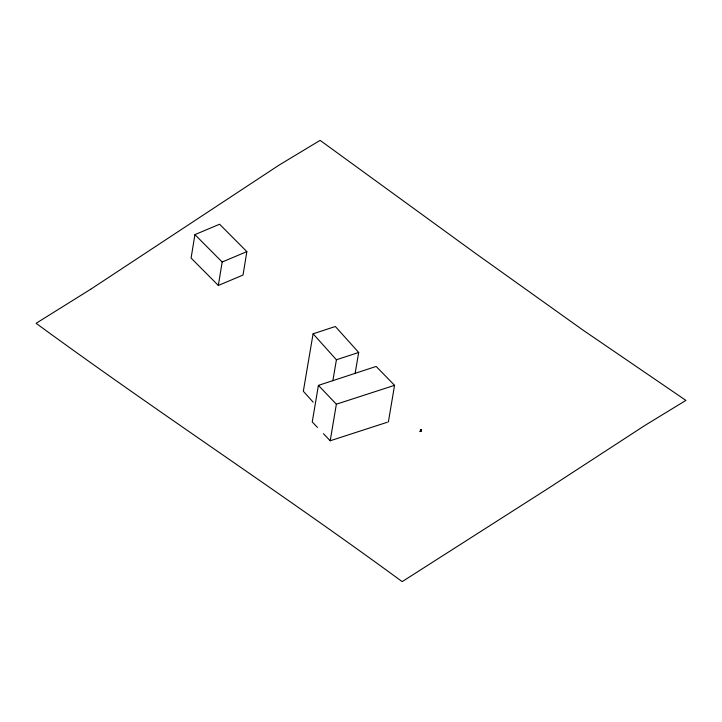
<?xml version="1.0" encoding="UTF-8"?>
<svg xmlns="http://www.w3.org/2000/svg" width="722" height="722" viewBox="0 0 722 722"><rect width="100%" height="100%" fill="white"/><g stroke="black" fill="none" stroke-linecap="round" stroke-linejoin="round"><path stroke-width="1.08" d="M194.922 234.623L191.086 258.061L218.333 285.452L243.016 275.064L246.852 251.626L219.605 224.235L194.922 234.623L222.168 262.014L218.333 285.452M388.391 421.901L394.555 385.331L376.153 366.433L318.411 385.386L312.247 421.955L317.481 427.442M387.335 422.244L330.198 440.763L336.362 404.203L318.411 385.386M355.116 373.454L358.681 352.462L335.351 326.497L313.086 333.808L303.339 391.252L313.122 402.136M332.851 380.765L336.416 359.773L313.086 333.808M420.123 431.341L420.845 429.608L421.016 431.35L420.123 431.341L421.016 431.35M420.547 431.63L420.845 429.608M421.269 429.897L420.375 429.879M222.168 262.014L246.852 251.626M336.416 359.773L358.681 352.462M336.362 404.203L394.555 385.331M323.465 433.705L330.198 440.763M90.701 289.242L36.1 323.303C156.575 411.567 281.751 493.261 402.181 581.634L547.646 488.749L644.863 425.466L685.9 400.394L582.645 329.864L474.715 252.79L320.117 140.366L279.134 165.067L90.701 289.242"/></g></svg>
